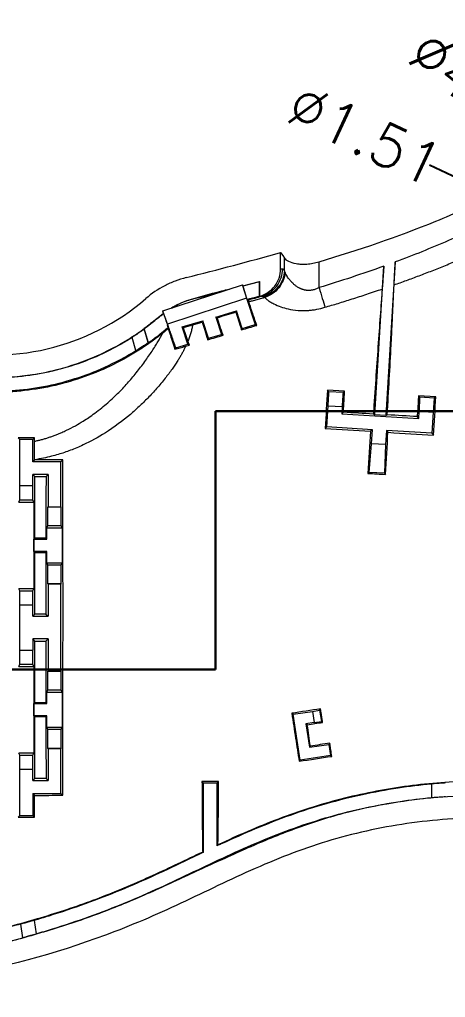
# Model space of a CAD drawing. Header units: inches. Extents: x 1424 to 4050, y 1126 to 1517.
# Drawn here: x 2837.1 to 2867.6, y 1322 to 1391.9 of the extents above; entities that cross this region are included whole.
import ezdxf

# ---------------------------------------------------------------- set-up
doc = ezdxf.new("R2010")
doc.units = ezdxf.units.IN
doc.header["$LTSCALE"] = 15
doc.linetypes.add('PHANTOM', pattern=[12.7, 6.35, -1.27, 1.27, -1.27, 1.27, -1.27])
doc.styles.get("Standard").update_dxf_attribs({"font": 'txt', "bigfont": 'gbcbig.shx'})
doc.dimstyles.new('3', dxfattribs={"dimtxt": 3, "dimasz": 1, "dimexe": 0.18, "dimexo": 0.0625, "dimgap": 0.09, "dimtad": 0, "dimdsep": 46, "dimtxsty": 'Standard', "dimcen": 1, "dimclrd": 3, "dimclre": 3, "dimadec": 0, "dimazin": 2, "dimtfac": 1, "dimtofl": 0, "dimtmove": 0, "dimatfit": 3, "dimfxl": 1, "dimtolj": 1, "dimtzin": 0, "dimarcsym": 0})

# ---------------------------------------------------------------- blocks, each defined once
blk = doc.blocks.new('*D198')
at = {"color": 3, "lineweight": -2}
for p, q in [((2866.42, 1381.507), (2890.843, 1370.117)), ((2892.432, 1368.375), (2892.432, 1370.375)), ((2891.432, 1369.375), (2893.432, 1369.375))]:
    blk.add_line(p, q, dxfattribs=at)
at = {"color": 3}
blk.add_solid([(2890.913, 1370.268), (2890.773, 1369.965), (2891.749, 1369.694)], dxfattribs=at)
at = {"layer": 'Defpoints', "color": 0}
for p in [(2891.749, 1369.694), (2893.115, 1369.057)]:
    blk.add_point(p, dxfattribs=at)
at = {"color": 0, "insert": (2861.807, 1383.658), "char_height": 3, "attachment_point": 5, "rotation": 334.99665}
blk.add_mtext('\\A1;∅1.51', dxfattribs=at)
blk = doc.blocks.new('*D199')
at = {"color": 3, "lineweight": -2}
for p, q in [((2874.741, 1383.086), (2890.053, 1371.219)), ((2892.432, 1368.375), (2892.432, 1370.375)), ((2891.432, 1369.375), (2893.432, 1369.375))]:
    blk.add_line(p, q, dxfattribs=at)
at = {"color": 3}
blk.add_solid([(2890.155, 1371.351), (2889.951, 1371.087), (2890.844, 1370.607)], dxfattribs=at)
at = {"layer": 'Defpoints', "color": 0}
for p in [(2890.844, 1370.607), (2894.021, 1368.144)]:
    blk.add_point(p, dxfattribs=at)
at = {"color": 0, "insert": (2870.125, 1386.663), "char_height": 3, "attachment_point": 5, "rotation": 322.22489}
blk.add_mtext('\\A1;∅4.02', dxfattribs=at)

msp = doc.modelspace()

# ---------------------------------------------------------------- linework, layer by layer
at = {"color": 7, "linetype": 'Continuous', "lineweight": 15}
for p, q in [((2855.751, 1374.068), (2855.751, 1375.25)), ((2856.028, 1373.945), (2856.028, 1374.843)), ((2858.506, 1372.733), (2858.506, 1374.583)), ((2863.962, 1374.568), (2863.291, 1363.591)), ((2862.488, 1363.64), (2863.138, 1374.266)), ((2853.045, 1372.868), (2854.243, 1373.163)), ((2854.236, 1373.154), (2853.054, 1372.842)), ((2854.243, 1373.163), (2854.236, 1373.154)), ((2854.236, 1372.127), (2854.236, 1373.154)), ((2854.243, 1373.163), (2854.243, 1372.121)), ((2847.316, 1371.067), (2853.018, 1372.937)), ((2853.018, 1372.937), (2853.022, 1372.939)), ((2853.018, 1372.937), (2853.323, 1371.98)), ((2853.369, 1371.882), (2853.022, 1372.939)), ((2853.323, 1371.98), (2847.664, 1370.123)), ((2853.323, 1371.98), (2853.941, 1370.094)), ((2853.381, 1371.903), (2853.369, 1371.882)), ((2854.236, 1372.127), (2854.243, 1372.121)), ((2847.311, 1371.065), (2847.316, 1371.067)), ((2847.311, 1371.065), (2847.687, 1370.019)), ((2851.121, 1370.63), (2852.606, 1371.064)), ((2852.606, 1371.064), (2852.56, 1370.977)), ((2853.013, 1369.822), (2852.606, 1371.064)), ((2848.708, 1369.924), (2850.193, 1370.358)), ((2849.467, 1370.069), (2850.146, 1370.269)), ((2850.193, 1370.358), (2850.146, 1370.269)), ((2850.601, 1369.116), (2850.193, 1370.358)), ((2851.121, 1370.63), (2851.529, 1369.388)), ((2851.213, 1370.582), (2851.121, 1370.63)), ((2846.288, 1368.799), (2845.997, 1369.791)), ((2846.296, 1368.796), (2846.001, 1369.803)), ((2847.713, 1369.892), (2847.663, 1370.03)), ((2847.687, 1370.019), (2847.663, 1370.03)), ((2849.116, 1368.682), (2848.708, 1369.924)), ((2848.708, 1369.924), (2848.801, 1369.875)), ((2852.958, 1369.716), (2853.013, 1369.822)), ((2853.013, 1369.822), (2853.941, 1370.094)), ((2853.941, 1370.094), (2854.05, 1370.036)), ((2845.405, 1368.236), (2845.13, 1369.176)), ((2850.544, 1369.009), (2850.601, 1369.116)), ((2850.601, 1369.116), (2851.529, 1369.388)), ((2851.529, 1369.388), (2851.639, 1369.33)), ((2848.197, 1368.321), (2848.254, 1368.43)), ((2848.254, 1368.43), (2849.116, 1368.682)), ((2848.958, 1368.543), (2849.228, 1368.623)), ((2849.228, 1368.623), (2849.116, 1368.682)), ((2859.208, 1365.29), (2859.114, 1365.396)), ((2860.335, 1365.323), (2859.114, 1365.396)), ((2860.335, 1365.323), (2860.228, 1365.228)), ((2860.228, 1365.228), (2859.208, 1365.29)), ((2865.728, 1364.891), (2865.626, 1365.006)), ((2866.865, 1364.932), (2865.626, 1365.006)), ((2866.748, 1364.829), (2865.728, 1364.891)), ((2866.865, 1364.932), (2866.748, 1364.829)), ((2859.062, 1362.773), (2859.155, 1364.287)), ((2859.155, 1364.287), (2860.158, 1364.225)), ((2860.158, 1364.225), (2860.127, 1363.715)), ((2860.248, 1363.822), (2860.127, 1363.715)), ((2860.127, 1363.715), (2865.644, 1363.378)), ((2862.396, 1363.693), (2862.488, 1363.64)), ((2863.291, 1363.591), (2862.488, 1363.64)), ((2863.291, 1363.591), (2863.391, 1363.633)), ((2865.644, 1363.378), (2865.531, 1363.505)), ((2865.644, 1363.378), (2865.675, 1363.888)), ((2865.675, 1363.888), (2866.678, 1363.826)), ((2866.678, 1363.826), (2866.586, 1362.313)), ((2859.062, 1362.773), (2858.939, 1362.664)), ((2862.322, 1362.574), (2859.062, 1362.773)), ((2862.322, 1362.574), (2862.196, 1362.462)), ((2862.261, 1361.571), (2862.322, 1362.574)), ((2837.101, 1361.863), (2836.976, 1361.989)), ((2838.018, 1361.862), (2837.101, 1361.863)), ((2837.101, 1358.554), (2837.101, 1361.863)), ((2838.144, 1361.989), (2838.018, 1361.862)), ((2838.018, 1360.286), (2838.018, 1361.862)), ((2863.326, 1362.512), (2863.264, 1361.509)), ((2866.586, 1362.313), (2863.326, 1362.512)), ((2863.326, 1362.512), (2863.438, 1362.385)), ((2866.586, 1362.313), (2866.701, 1362.183)), ((2862.092, 1359.523), (2862.261, 1361.571)), ((2863.264, 1361.509), (2862.261, 1361.571)), ((2863.264, 1361.509), (2863.183, 1359.457)), ((2838.149, 1360.423), (2838.018, 1360.286)), ((2840.028, 1360.286), (2840.165, 1360.423)), ((2840.028, 1360.286), (2838.018, 1360.286)), ((2840.028, 1357.064), (2840.028, 1360.286)), ((2839.111, 1359.369), (2838.018, 1359.369)), ((2838.018, 1358.554), (2838.018, 1359.369)), ((2838.159, 1359.228), (2838.018, 1359.369)), ((2838.159, 1359.228), (2838.97, 1359.228)), ((2839.111, 1359.369), (2838.97, 1359.228)), ((2839.111, 1359.369), (2839.111, 1357.064)), ((2862.007, 1359.449), (2862.092, 1359.523)), ((2863.183, 1359.457), (2862.092, 1359.523)), ((2863.183, 1359.457), (2863.258, 1359.372)), ((2838.018, 1358.554), (2837.101, 1358.554)), ((2837.017, 1357.4), (2837.092, 1357.549)), ((2837.017, 1357.4), (2838.101, 1357.4)), ((2837.092, 1357.549), (2838.027, 1357.549)), ((2838.101, 1357.4), (2838.027, 1357.549)), ((2838.101, 1357.4), (2838.101, 1351.201)), ((2839.1, 1357.064), (2839.111, 1357.064)), ((2839.1, 1355.716), (2839.1, 1357.064)), ((2839.111, 1357.064), (2840.028, 1357.064)), ((2840.028, 1357.064), (2840.039, 1357.064)), ((2840.039, 1357.064), (2840.039, 1355.716)), ((2839.02, 1355.557), (2839.1, 1355.716)), ((2839.02, 1354.74), (2839.02, 1355.557)), ((2839.02, 1355.557), (2840.118, 1355.557)), ((2839.1, 1355.716), (2840.039, 1355.716)), ((2840.039, 1355.716), (2840.118, 1355.557)), ((2840.118, 1355.557), (2840.118, 1353.044)), ((2838.108, 1354.74), (2838.171, 1354.803)), ((2838.108, 1353.862), (2838.108, 1354.74)), ((2838.108, 1354.74), (2839.02, 1354.74)), ((2838.958, 1354.803), (2838.171, 1354.803)), ((2838.958, 1354.803), (2839.02, 1354.74)), ((2838.172, 1353.798), (2838.108, 1353.862)), ((2839.02, 1353.862), (2838.108, 1353.862)), ((2839.02, 1353.862), (2838.957, 1353.798)), ((2839.02, 1353.044), (2839.02, 1353.862)), ((2839.1, 1352.884), (2839.02, 1353.044)), ((2839.02, 1353.044), (2840.118, 1353.044)), ((2839.1, 1351.537), (2839.1, 1352.884)), ((2840.039, 1352.884), (2839.1, 1352.884)), ((2840.118, 1353.044), (2840.039, 1352.884)), ((2840.039, 1352.884), (2840.039, 1351.537)), ((2839.111, 1351.515), (2839.1, 1351.537)), ((2840.039, 1351.537), (2839.1, 1351.537)), ((2839.111, 1351.515), (2839.111, 1349.231)), ((2840.028, 1351.515), (2839.111, 1351.515)), ((2840.039, 1351.537), (2840.028, 1351.515)), ((2840.028, 1345.306), (2840.028, 1351.515)), ((2837.092, 1351.051), (2837.017, 1351.201)), ((2838.101, 1351.201), (2837.017, 1351.201)), ((2837.092, 1351.051), (2838.027, 1351.051)), ((2838.027, 1351.051), (2838.101, 1351.201)), ((2837.101, 1346.796), (2837.101, 1350.046)), ((2837.101, 1350.046), (2838.018, 1350.046)), ((2838.018, 1349.231), (2838.018, 1350.046)), ((2838.018, 1349.231), (2838.175, 1349.389)), ((2838.018, 1349.231), (2839.111, 1349.231)), ((2838.954, 1349.388), (2838.175, 1349.389)), ((2838.954, 1349.388), (2839.111, 1349.231)), ((2839.111, 1347.611), (2838.018, 1347.611)), ((2838.018, 1347.611), (2838.018, 1346.796)), ((2838.175, 1347.454), (2838.018, 1347.611)), ((2838.175, 1347.454), (2838.954, 1347.454)), ((2839.111, 1347.611), (2838.954, 1347.454)), ((2839.111, 1347.611), (2839.111, 1345.306)), ((2837.101, 1346.796), (2838.018, 1346.796)), ((2837.017, 1345.641), (2837.092, 1345.791)), ((2837.092, 1345.791), (2838.027, 1345.791)), ((2838.101, 1345.641), (2838.027, 1345.791)), ((2837.017, 1345.641), (2838.101, 1345.641)), ((2838.101, 1345.641), (2838.101, 1339.442)), ((2839.1, 1345.306), (2839.111, 1345.306)), ((2839.1, 1343.958), (2839.1, 1345.306)), ((2839.111, 1345.306), (2840.028, 1345.306)), ((2840.028, 1345.306), (2840.039, 1345.306)), ((2840.039, 1345.306), (2840.039, 1343.958)), ((2839.02, 1343.798), (2839.1, 1343.958)), ((2839.02, 1342.983), (2839.02, 1343.798)), ((2839.02, 1343.798), (2840.118, 1343.798)), ((2839.1, 1343.958), (2840.039, 1343.958)), ((2840.039, 1343.958), (2840.118, 1343.798)), ((2840.118, 1343.798), (2840.118, 1341.286)), ((2838.108, 1342.982), (2838.17, 1343.044)), ((2838.108, 1342.982), (2839.02, 1342.983)), ((2838.108, 1342.1), (2838.108, 1342.982)), ((2838.959, 1343.044), (2839.02, 1342.983)), ((2856.654, 1342.22), (2856.554, 1342.294)), ((2856.654, 1342.22), (2858.046, 1342.428)), ((2858.046, 1342.428), (2858.55, 1342.512)), ((2858.046, 1342.428), (2858.165, 1341.633)), ((2858.55, 1342.512), (2858.616, 1342.601)), ((2858.55, 1342.512), (2858.672, 1341.7)), ((2838.169, 1342.039), (2838.108, 1342.1)), ((2839.02, 1342.099), (2838.108, 1342.1)), ((2838.961, 1342.039), (2838.169, 1342.039)), ((2839.02, 1342.099), (2838.961, 1342.039)), ((2839.02, 1341.286), (2839.02, 1342.099)), ((2857.144, 1338.94), (2856.654, 1342.22)), ((2858.165, 1341.633), (2857.568, 1341.544)), ((2857.568, 1341.544), (2857.821, 1339.854)), ((2857.663, 1341.473), (2857.568, 1341.544)), ((2858.165, 1341.633), (2858.672, 1341.7)), ((2858.672, 1341.7), (2858.756, 1341.637)), ((2839.1, 1341.126), (2839.02, 1341.286)), ((2839.02, 1341.286), (2840.118, 1341.286)), ((2839.1, 1339.778), (2839.1, 1341.126)), ((2840.039, 1341.126), (2839.1, 1341.126)), ((2840.118, 1341.286), (2840.039, 1341.126)), ((2840.039, 1341.126), (2840.039, 1339.778)), ((2859.276, 1340.148), (2859.212, 1340.062)), ((2837.092, 1339.293), (2837.017, 1339.442)), ((2838.101, 1339.442), (2837.017, 1339.442)), ((2838.027, 1339.293), (2838.101, 1339.442)), ((2839.111, 1339.757), (2839.1, 1339.778)), ((2840.039, 1339.778), (2839.1, 1339.778)), ((2839.111, 1339.757), (2839.111, 1337.473)), ((2840.028, 1339.757), (2839.111, 1339.757)), ((2840.039, 1339.778), (2840.028, 1339.757)), ((2840.028, 1336.556), (2840.028, 1339.757)), ((2857.821, 1339.854), (2859.212, 1340.062)), ((2857.821, 1339.854), (2857.885, 1339.941)), ((2859.212, 1340.062), (2859.331, 1339.267)), ((2837.092, 1339.293), (2838.027, 1339.293)), ((2857.144, 1338.94), (2857.084, 1338.859)), ((2859.331, 1339.267), (2857.144, 1338.94)), ((2859.41, 1339.208), (2859.331, 1339.267)), ((2837.101, 1334.986), (2837.101, 1338.288)), ((2837.101, 1338.288), (2838.018, 1338.288)), ((2838.018, 1337.473), (2838.018, 1338.288)), ((2838.018, 1337.473), (2838.159, 1337.614)), ((2838.018, 1337.473), (2839.111, 1337.473)), ((2838.971, 1337.613), (2838.159, 1337.614)), ((2838.971, 1337.613), (2839.111, 1337.473)), ((2850.222, 1337.309), (2850.13, 1337.402)), ((2851.317, 1337.399), (2851.227, 1337.309)), ((2850.222, 1337.309), (2851.227, 1337.309)), ((2850.222, 1337.309), (2850.222, 1332.339)), ((2851.227, 1332.811), (2851.227, 1337.309)), ((2866.546, 1337.223), (2866.546, 1336.261)), ((2838.018, 1336.556), (2840.028, 1336.556)), ((2838.018, 1336.556), (2838.018, 1334.985)), ((2838.018, 1336.556), (2838.155, 1336.419)), ((2840.028, 1336.556), (2840.162, 1336.421)), ((2836.968, 1334.854), (2837.101, 1334.986)), ((2837.101, 1334.986), (2838.018, 1334.985)), ((2838.018, 1334.985), (2838.149, 1334.854)), ((2851.227, 1332.811), (2851.271, 1332.879)), ((2837.147, 1327.207), (2837.14, 1327.209)), ((2837.14, 1327.209), (2837.279, 1326.216)), ((2837.147, 1327.207), (2837.285, 1326.225)), ((2838.125, 1327.474), (2838.259, 1326.516))]:
    msp.add_line(p, q, dxfattribs=at)
at = {"color": 1, "linetype": 'PHANTOM', "lineweight": 30}
for p, q in [((2883.706, 1363.908), (2851.106, 1363.908)), ((2851.106, 1363.908), (2851.106, 1345.413)), ((2851.106, 1345.413), (2778.139, 1345.413))]:
    msp.add_line(p, q, dxfattribs=at)
at = {"color": 7, "linetype": 'Continuous', "lineweight": 15, "flags": 128}
for points in [[(2854.243, 1372.121), (2854.258, 1372.125), (2854.269, 1372.128)], [(2846.001, 1369.803), (2845.999, 1369.797), (2845.997, 1369.791)], [(2847.713, 1369.892), (2847.712, 1369.849), (2847.71, 1369.806)], [(2846.288, 1368.799), (2846.292, 1368.797), (2846.296, 1368.796)], [(2850.179, 1332.367), (2850.201, 1332.353), (2850.222, 1332.339)], [(2837.279, 1326.216), (2837.282, 1326.221), (2837.285, 1326.225)]]:
    msp.add_lwpolyline(points, dxfattribs=at)
at = {"color": 7, "linetype": 'Continuous', "lineweight": 15}
msp.add_arc((2835.253, 1384.541), 16.626, 255.60294, 310.78465, dxfattribs=at)
for centre, start_param, end_param in [((2837.092, 1358.554), 3.159046, 4.712389), ((2837.092, 1350.046), 4.712389, 6.265732), ((2837.092, 1346.796), 3.159046, 4.712389), ((2837.092, 1338.288), 4.712389, 6.265732)]:
    msp.add_ellipse(centre, major_axis=(0, 1.005), ratio=0.008727, start_param=start_param, end_param=end_param, dxfattribs=at)
for points, knots in [([(2878.245, 1382.283), (2877.208, 1381.421), (2876.11, 1380.627), (2873.833, 1379.156), (2872.655, 1378.478), (2870.244, 1377.219), (2869.012, 1376.638), (2866.511, 1375.55), (2865.243, 1375.044), (2863.962, 1374.568)], [0, 0, 0, 0, 0.25, 0.25, 0.5, 0.5, 0.75, 0.75, 1, 1, 1, 1]), ([(2858.506, 1374.583), (2861.344, 1375.433), (2864.142, 1376.377), (2868.231, 1378.047), (2869.576, 1378.647), (2872.216, 1379.965), (2873.511, 1380.683), (2874.771, 1381.481)], [0, 0, 0, 0, 0.5, 0.5, 0.75, 0.75, 1, 1, 1, 1]), ([(2863.874, 1372.931), (2864.169, 1373.036), (2864.768, 1373.25), (2865.676, 1373.588), (2866.604, 1373.946), (2867.554, 1374.326), (2868.524, 1374.731), (2869.513, 1375.162), (2870.974, 1375.829), (2872.731, 1376.7), (2874.466, 1377.667), (2875.739, 1378.44), (2876.702, 1379.06), (2877.62, 1379.691), (2878.493, 1380.328), (2879.049, 1380.768), (2879.323, 1380.985)], [0, 0, 0, 0, 0.053736, 0.109025, 0.165881, 0.224323, 0.284354, 0.34598, 0.409215, 0.559507, 0.682037, 0.749351, 0.814796, 0.878379, 0.940114, 1, 1, 1, 1]), ([(2856.028, 1374.843), (2856.076, 1374.764), (2856.172, 1374.688), (2856.46, 1374.549), (2856.644, 1374.49), (2856.986, 1374.434), (2857.107, 1374.421), (2857.363, 1374.409), (2857.499, 1374.411), (2857.781, 1374.431), (2857.924, 1374.45), (2858.213, 1374.504), (2858.361, 1374.54), (2858.506, 1374.583)], [0, 0, 0, 0, 0.25, 0.25, 0.5, 0.5, 0.625, 0.625, 0.75, 0.75, 0.875, 0.875, 1, 1, 1, 1]), ([(2863.874, 1372.931), (2863.879, 1373.036), (2863.884, 1373.152), (2863.896, 1373.403), (2863.903, 1373.539), (2863.926, 1373.959), (2863.944, 1374.262), (2863.962, 1374.568)], [0, 0, 0, 0, 0.25, 0.25, 0.5, 0.5, 1, 1, 1, 1]), ([(2854.269, 1372.128), (2854.482, 1372.186), (2854.679, 1372.277), (2855.045, 1372.522), (2855.204, 1372.672), (2855.471, 1373.021), (2855.574, 1373.214), (2855.715, 1373.63), (2855.751, 1373.847), (2855.751, 1374.068)], [0, 0, 0, 0, 0.25, 0.25, 0.5, 0.5, 0.75, 0.75, 1, 1, 1, 1]), ([(2854.425, 1372.127), (2854.619, 1372.181), (2854.816, 1372.268), (2855.181, 1372.511), (2855.348, 1372.667), (2855.62, 1373.027), (2855.725, 1373.23), (2855.861, 1373.649), (2855.892, 1373.863), (2855.892, 1374.066)], [0, 0, 0, 0, 0.25, 0.25, 0.5, 0.5, 0.75, 0.75, 1, 1, 1, 1]), ([(2856.028, 1373.945), (2856.02, 1373.751), (2855.982, 1373.548), (2855.836, 1373.151), (2855.728, 1372.958), (2855.455, 1372.614), (2855.29, 1372.463), (2854.933, 1372.225), (2854.741, 1372.137), (2854.551, 1372.081)], [0, 0, 0, 0, 0.25, 0.25, 0.5, 0.5, 0.75, 0.75, 1, 1, 1, 1]), ([(2856.079, 1373.817), (2856.062, 1373.634), (2856.018, 1373.442), (2855.865, 1373.066), (2855.757, 1372.883), (2855.49, 1372.553), (2855.331, 1372.408), (2854.987, 1372.174), (2854.803, 1372.084), (2854.621, 1372.024)], [0, 0, 0, 0, 0.25, 0.25, 0.5, 0.5, 0.75, 0.75, 1, 1, 1, 1]), ([(2856.028, 1373.945), (2856.018, 1373.96), (2855.999, 1373.99), (2855.973, 1374.022), (2855.949, 1374.045), (2855.928, 1374.06), (2855.909, 1374.067), (2855.897, 1374.066), (2855.892, 1374.066)], [0, 0, 0, 0, 0.189539, 0.369862, 0.540982, 0.702994, 0.855981, 1, 1, 1, 1]), ([(2856.079, 1373.817), (2856.069, 1373.841), (2856.049, 1373.887), (2856.035, 1373.926), (2856.028, 1373.945)], [0, 0, 0, 0, 0.513268, 1, 1, 1, 1]), ([(2858.506, 1372.733), (2858.465, 1372.711), (2858.385, 1372.67), (2858.265, 1372.621), (2858.15, 1372.583), (2858.04, 1372.557), (2857.935, 1372.54), (2857.836, 1372.531), (2857.744, 1372.53), (2857.658, 1372.535), (2857.579, 1372.544), (2857.506, 1372.556), (2857.439, 1372.572), (2857.379, 1372.588), (2857.325, 1372.606), (2857.276, 1372.623), (2857.233, 1372.64), (2857.195, 1372.656), (2857.163, 1372.671), (2857.136, 1372.684), (2857.052, 1372.726), (2856.916, 1372.806), (2856.776, 1372.911), (2856.661, 1373.01), (2856.542, 1373.125), (2856.417, 1373.269), (2856.3, 1373.421), (2856.211, 1373.557), (2856.136, 1373.689), (2856.098, 1373.775), (2856.079, 1373.817)], [0, 0, 0, 0, 0.0376815, 0.0730285, 0.1062278, 0.1374547, 0.1668702, 0.1946159, 0.2208034, 0.2455014, 0.2687434, 0.2905384, 0.3108783, 0.3297469, 0.3471217, 0.3629741, 0.3772731, 0.3899883, 0.4010915, 0.4105577, 0.4183658, 0.4898669, 0.5632808, 0.5946039, 0.6463599, 0.7376435, 0.8032589, 0.8695045, 0.9348052, 1, 1, 1, 1]), ([(2863.138, 1374.266), (2863.129, 1374.114), (2863.12, 1373.964), (2863.101, 1373.67), (2863.091, 1373.523), (2863.072, 1373.243), (2863.062, 1373.111), (2863.044, 1372.86), (2863.035, 1372.742), (2863.027, 1372.635)], [0, 0, 0, 0, 0.25, 0.25, 0.5, 0.5, 0.75, 0.75, 1, 1, 1, 1]), ([(2848.996, 1373.449), (2848.73, 1373.382), (2848.468, 1373.3), (2847.956, 1373.106), (2847.705, 1372.993), (2846.98, 1372.616), (2846.529, 1372.311), (2846.114, 1371.952)], [0, 0, 0, 0, 0.25, 0.25, 0.5, 0.5, 1, 1, 1, 1]), ([(2851.411, 1372.41), (2850.874, 1372.264), (2849.999, 1372.027), (2848.801, 1371.749), (2848.217, 1371.425), (2847.942, 1371.272)], [0, 0, 0, 0, 0.455938, 0.743317, 1, 1, 1, 1]), ([(2847.967, 1371.28), (2847.973, 1371.285), (2848.252, 1371.483), (2849.43, 1371.986), (2850.832, 1372.322), (2851.908, 1372.588), (2852.087, 1372.632)], [0, 0, 0, 0, 0.00511, 0.235788, 0.872581, 1, 1, 1, 1]), ([(2858.506, 1372.733), (2858.583, 1372.478), (2858.664, 1372.212), (2858.812, 1371.723), (2858.879, 1371.502), (2858.932, 1371.327)], [0, 0, 0, 0, 0.5, 0.5, 1, 1, 1, 1]), ([(2858.932, 1371.327), (2859.245, 1371.421), (2859.89, 1371.615), (2860.886, 1371.927), (2861.939, 1372.267), (2862.657, 1372.51), (2863.027, 1372.635)], [0, 0, 0, 0, 0.227791, 0.470377, 0.727774, 1, 1, 1, 1]), ([(2863.027, 1372.635), (2862.979, 1372.031), (2862.929, 1371.375), (2862.828, 1369.994), (2862.776, 1369.267), (2862.669, 1367.751), (2862.615, 1366.958), (2862.506, 1365.347), (2862.451, 1364.527), (2862.396, 1363.693)], [0, 0, 0, 0, 0.25, 0.25, 0.5, 0.5, 0.75, 0.75, 1, 1, 1, 1]), ([(2863.391, 1363.633), (2863.49, 1365.366), (2863.582, 1367.041), (2863.686, 1369.023), (2863.706, 1369.415), (2863.745, 1370.179), (2863.763, 1370.551), (2863.816, 1371.633), (2863.847, 1372.311), (2863.874, 1372.931)], [0, 0, 0, 0, 0.5, 0.5, 0.625, 0.625, 0.75, 0.75, 1, 1, 1, 1]), ([(2853.381, 1371.903), (2853.503, 1371.934), (2853.789, 1372.005), (2854.074, 1372.082), (2854.236, 1372.127)], [0, 0, 0, 0, 0.4273057, 1, 1, 1, 1]), ([(2853.422, 1371.856), (2853.415, 1371.864), (2853.402, 1371.877), (2853.387, 1371.896), (2853.381, 1371.903)], [0, 0, 0, 0, 0.58332, 1, 1, 1, 1]), ([(2853.475, 1371.715), (2853.47, 1371.729), (2853.46, 1371.758), (2853.448, 1371.792), (2853.438, 1371.819), (2853.43, 1371.839), (2853.425, 1371.852), (2853.423, 1371.855), (2853.422, 1371.856)], [0, 0, 0, 0, 0.167761, 0.334219, 0.50002, 0.665816, 0.832261, 1, 1, 1, 1]), ([(2854.621, 1372.024), (2854.542, 1372.002), (2854.351, 1371.951), (2854.048, 1371.868), (2853.746, 1371.786), (2853.555, 1371.736), (2853.475, 1371.715)], [0, 0, 0, 0, 0.209018, 0.499403, 0.792364, 1, 1, 1, 1]), ([(2854.05, 1370.036), (2853.932, 1370.388), (2853.823, 1370.707), (2853.629, 1371.273), (2853.544, 1371.519), (2853.475, 1371.715)], [0, 0, 0, 0, 0.5, 0.5, 1, 1, 1, 1]), ([(2854.621, 1372.024), (2854.639, 1372.008), (2854.678, 1371.973), (2854.74, 1371.917), (2854.81, 1371.858), (2854.893, 1371.792), (2855.037, 1371.697), (2855.315, 1371.545), (2855.739, 1371.364), (2856.323, 1371.195), (2856.991, 1371.091), (2857.594, 1371.09), (2858.049, 1371.134), (2858.441, 1371.197), (2858.739, 1371.276), (2858.932, 1371.327)], [0, 0, 0, 0, 0.028171, 0.062657, 0.093768, 0.125079, 0.168914, 0.250167, 0.384976, 0.50014, 0.642907, 0.785668, 0.835154, 0.892844, 1, 1, 1, 1]), ([(2851.213, 1370.582), (2851.439, 1370.648), (2851.888, 1370.78), (2852.337, 1370.912), (2852.56, 1370.977)], [0, 0, 0, 0, 0.50336, 1, 1, 1, 1]), ([(2809.62, 1365.241), (2809.921, 1365.291), (2810.522, 1365.39), (2811.733, 1365.326), (2813.182, 1364.935), (2814.91, 1364.474), (2816.693, 1364.292), (2818.691, 1364.239), (2820.904, 1364.439), (2823.282, 1364.959), (2825.229, 1365.642), (2826.747, 1366.363), (2827.947, 1366.865), (2829.13, 1367.1), (2830.215, 1366.994), (2831.174, 1366.777), (2832.773, 1366.423), (2835.068, 1366.237), (2837.714, 1366.414), (2840.015, 1366.902), (2841.964, 1367.547), (2843.669, 1368.331), (2845.127, 1369.191), (2846.238, 1369.96), (2846.954, 1370.565), (2847.307, 1370.813), (2847.383, 1370.866)], [0, 0, 0, 0, 0.023112, 0.046222, 0.091514, 0.136872, 0.182093, 0.227314, 0.288788, 0.350514, 0.411993, 0.445174, 0.478296, 0.510788, 0.535561, 0.560553, 0.58555, 0.660077, 0.734604, 0.786482, 0.838525, 0.890402, 0.928797, 0.967194, 0.992974, 1, 1, 1, 1]), ([(2847.38, 1370.873), (2847.223, 1370.752), (2846.761, 1370.398), (2846.303, 1370.039), (2846.001, 1369.803)], [0, 0, 0, 0, 0.341229, 1, 1, 1, 1]), ([(2845.997, 1369.791), (2845.996, 1369.787), (2845.971, 1369.766), (2845.881, 1369.696), (2845.816, 1369.647), (2845.656, 1369.531), (2845.56, 1369.464), (2845.355, 1369.323), (2845.244, 1369.249), (2845.13, 1369.176)], [0, 0, 0, 0, 0.25, 0.25, 0.5, 0.5, 0.75, 0.75, 1, 1, 1, 1]), ([(2846.296, 1368.796), (2846.504, 1368.941), (2846.865, 1369.205), (2847.345, 1369.582), (2847.613, 1369.808), (2847.713, 1369.892)], [0.84125873, 0.84125873, 0.84125873, 0.84125873, 0.85130921, 0.85889045, 0.86476542, 0.86476542, 0.86476542, 0.86476542]), ([(2847.71, 1369.806), (2847.676, 1369.777), (2847.613, 1369.723), (2847.514, 1369.64), (2847.416, 1369.559), (2847.349, 1369.505), (2847.316, 1369.478)], [0, 0, 0, 0, 0.264845, 0.500396, 0.757035, 1, 1, 1, 1]), ([(2848.254, 1368.43), (2848.203, 1368.58), (2848.106, 1368.863), (2847.983, 1369.221), (2847.888, 1369.494), (2847.827, 1369.667), (2847.775, 1369.813), (2847.724, 1369.954), (2847.685, 1370.063), (2847.664, 1370.123)], [0, 0, 0, 0, 0.266173, 0.499998, 0.632373, 0.749997, 0.806297, 0.892857, 1, 1, 1, 1]), ([(2848.801, 1369.875), (2848.855, 1369.891), (2848.965, 1369.923), (2849.13, 1369.971), (2849.298, 1370.02), (2849.41, 1370.053), (2849.467, 1370.069)], [0, 0, 0, 0, 0.246284, 0.49444, 0.745383, 1, 1, 1, 1]), ([(2849.126, 1368.924), (2849.109, 1368.975), (2849.074, 1369.078), (2849.024, 1369.225), (2848.975, 1369.367), (2848.929, 1369.503), (2848.884, 1369.633), (2848.841, 1369.758), (2848.815, 1369.836), (2848.801, 1369.875)], [0, 0, 0, 0, 0.141816, 0.283729, 0.42589, 0.56845, 0.711557, 0.855358, 1, 1, 1, 1]), ([(2849.467, 1370.069), (2849.457, 1370.023), (2849.439, 1369.932), (2849.406, 1369.789), (2849.369, 1369.645), (2849.328, 1369.5), (2849.283, 1369.356), (2849.235, 1369.211), (2849.183, 1369.068), (2849.145, 1368.971), (2849.126, 1368.924)], [0, 0, 0, 0, 0.1364, 0.269419, 0.399081, 0.52546, 0.648644, 0.76873, 0.885816, 1, 1, 1, 1]), ([(2852.958, 1369.716), (2853.14, 1369.77), (2853.505, 1369.877), (2853.869, 1369.983), (2854.05, 1370.036)], [0, 0, 0, 0, 0.502048, 1, 1, 1, 1]), ([(2845.13, 1369.176), (2844.618, 1368.847), (2843.448, 1368.175), (2841.543, 1367.346), (2839.432, 1366.714), (2837.261, 1366.342), (2835.063, 1366.232), (2833.224, 1366.363), (2831.97, 1366.567), (2831.24, 1366.718), (2830.766, 1366.836), (2830.462, 1366.909), (2830.158, 1366.964), (2829.736, 1367.014), (2829.247, 1367.024), (2828.753, 1366.991), (2828.264, 1366.911), (2827.791, 1366.791), (2827.388, 1366.645), (2827.11, 1366.525), (2826.729, 1366.333), (2826.043, 1365.987), (2824.892, 1365.495), (2823.425, 1364.984), (2821.601, 1364.544), (2819.749, 1364.285), (2817.877, 1364.207), (2816.011, 1364.311), (2814.461, 1364.551), (2813.411, 1364.793), (2812.795, 1364.958), (2812.382, 1365.083), (2812.098, 1365.166), (2811.78, 1365.238), (2811.344, 1365.308), (2810.94, 1365.332), (2810.704, 1365.331), (2810.64, 1365.329)], [0.1949706, 0.1949706, 0.1949706, 0.1949706, 0.2240653, 0.2590262, 0.293987, 0.3289479, 0.3639088, 0.3988696, 0.41635, 0.4250903, 0.4338305, 0.4394458, 0.4450612, 0.4563008, 0.4675414, 0.4787834, 0.4900259, 0.5012669, 0.5125067, 0.5181217, 0.5237366, 0.5386711, 0.5536056, 0.5834746, 0.6133436, 0.6432126, 0.6730817, 0.7029507, 0.7328197, 0.7477542, 0.7552214, 0.7626887, 0.7685555, 0.7744223, 0.786162, 0.7979018, 0.8022878, 0.8022878, 0.8022878, 0.8022878]), ([(2847.316, 1369.478), (2847.17, 1369.361), (2847.022, 1369.247), (2846.724, 1369.022), (2846.574, 1368.912), (2846.12, 1368.59), (2845.812, 1368.384), (2844.872, 1367.796), (2844.225, 1367.44), (2842.89, 1366.803), (2842.199, 1366.521), (2840.784, 1366.038), (2840.069, 1365.84), (2838.625, 1365.526), (2837.895, 1365.411), (2836.79, 1365.301), (2836.42, 1365.275), (2835.676, 1365.244), (2835.301, 1365.24), (2834.181, 1365.259), (2833.439, 1365.315), (2832.334, 1365.462), (2831.967, 1365.522), (2831.419, 1365.627), (2831.236, 1365.665), (2830.872, 1365.747), (2830.69, 1365.792), (2830.509, 1365.836)], [0, 0, 0, 0, 0.03125, 0.03125, 0.0625, 0.0625, 0.125, 0.125, 0.25, 0.25, 0.375, 0.375, 0.5, 0.5, 0.625, 0.625, 0.6875, 0.6875, 0.75, 0.75, 0.875, 0.875, 0.9375, 0.9375, 0.96875, 0.96875, 1, 1, 1, 1]), ([(2838.146, 1361.747), (2838.23, 1361.765), (2838.398, 1361.801), (2838.648, 1361.865), (2838.895, 1361.935), (2839.141, 1362.011), (2839.383, 1362.094), (2839.624, 1362.182), (2839.862, 1362.277), (2840.133, 1362.392), (2840.541, 1362.579), (2841.057, 1362.845), (2841.585, 1363.157), (2842.045, 1363.458), (2842.49, 1363.773), (2843.092, 1364.238), (2843.664, 1364.741), (2844.18, 1365.244), (2844.541, 1365.617), (2844.875, 1365.986), (2845.311, 1366.494), (2845.825, 1367.145), (2846.289, 1367.791), (2846.615, 1368.279), (2846.831, 1368.62), (2847.021, 1368.936), (2847.185, 1369.225), (2847.273, 1369.395), (2847.316, 1369.478)], [0, 0, 0, 0, 0.018104, 0.036225, 0.05436, 0.072511, 0.09068, 0.108868, 0.127072, 0.145291, 0.171962, 0.223521, 0.270761, 0.305899, 0.344481, 0.391918, 0.476689, 0.518557, 0.560412, 0.599865, 0.638677, 0.724716, 0.809792, 0.850081, 0.889585, 0.92798, 0.964948, 1, 1, 1, 1]), ([(2849.228, 1368.623), (2849.211, 1368.674), (2849.176, 1368.776), (2849.143, 1368.875), (2849.126, 1368.924)], [0, 0, 0, 0, 0.504293, 1, 1, 1, 1]), ([(2850.544, 1369.009), (2850.728, 1369.063), (2851.093, 1369.17), (2851.458, 1369.277), (2851.639, 1369.33)], [0, 0, 0, 0, 0.503389, 1, 1, 1, 1]), ([(2810.64, 1364.387), (2810.7, 1364.389), (2810.902, 1364.391), (2811.24, 1364.371), (2811.608, 1364.311), (2811.858, 1364.254), (2812.103, 1364.184), (2812.535, 1364.052), (2813.188, 1363.878), (2814.283, 1363.625), (2815.914, 1363.372), (2817.87, 1363.264), (2819.834, 1363.345), (2821.777, 1363.617), (2823.692, 1364.079), (2825.227, 1364.614), (2826.438, 1365.131), (2827.171, 1365.501), (2827.514, 1365.673), (2827.727, 1365.765), (2828.07, 1365.89), (2828.456, 1365.988), (2828.861, 1366.054), (2829.269, 1366.081), (2829.669, 1366.073), (2830.027, 1366.031), (2830.264, 1365.988), (2830.53, 1365.924), (2831.03, 1365.8), (2831.804, 1365.639), (2833.116, 1365.426), (2835.055, 1365.288), (2837.364, 1365.403), (2839.648, 1365.795), (2841.868, 1366.459), (2843.785, 1367.294), (2844.94, 1367.946), (2845.405, 1368.236)], [0.3037626, 0.3037626, 0.3037626, 0.3037626, 0.3080773, 0.3182603, 0.3284434, 0.3335322, 0.3386211, 0.3450982, 0.3515752, 0.3645294, 0.3904377, 0.416346, 0.4422543, 0.4681626, 0.4940709, 0.5199792, 0.5329334, 0.5458875, 0.550758, 0.5556284, 0.5653778, 0.5751281, 0.5848799, 0.5946312, 0.6043812, 0.6141305, 0.6190012, 0.6238719, 0.6314532, 0.6390344, 0.6541969, 0.6845219, 0.7148469, 0.7451718, 0.7754968, 0.8058218, 0.8274082, 0.8274082, 0.8274082, 0.8274082]), ([(2848.958, 1368.543), (2848.925, 1368.473), (2848.858, 1368.332), (2848.748, 1368.118), (2848.629, 1367.9), (2848.502, 1367.68), (2848.299, 1367.349), (2847.975, 1366.87), (2847.48, 1366.218), (2846.898, 1365.525), (2846.272, 1364.846), (2845.644, 1364.23), (2844.673, 1363.364), (2843.366, 1362.394), (2841.887, 1361.58), (2840.741, 1361.094), (2839.982, 1360.836), (2839.337, 1360.658), (2838.773, 1360.525), (2838.366, 1360.459), (2838.149, 1360.425)], [0, 0, 0, 0, 0.020084, 0.040321, 0.060711, 0.08125, 0.101939, 0.153444, 0.215856, 0.287041, 0.354022, 0.416892, 0.475626, 0.630306, 0.754671, 0.820903, 0.88323, 0.916975, 0.955886, 1, 1, 1, 1]), ([(2845.405, 1368.236), (2845.519, 1368.307), (2845.63, 1368.377), (2845.84, 1368.511), (2845.935, 1368.574), (2846.181, 1368.734), (2846.282, 1368.8), (2846.288, 1368.799)], [0, 0, 0, 0, 0.25, 0.25, 0.5, 0.5, 1, 1, 1, 1]), ([(2848.197, 1368.321), (2848.26, 1368.339), (2848.386, 1368.376), (2848.576, 1368.431), (2848.766, 1368.487), (2848.894, 1368.525), (2848.958, 1368.543)], [0, 0, 0, 0, 0.247664, 0.496679, 0.747355, 1, 1, 1, 1]), ([(2860.248, 1363.822), (2860.256, 1363.95), (2860.27, 1364.205), (2860.292, 1364.583), (2860.314, 1364.955), (2860.328, 1365.201), (2860.335, 1365.323)], [0, 0, 0, 0, 0.253719, 0.504918, 0.753657, 1, 1, 1, 1]), ([(2859.155, 1364.287), (2859.157, 1364.318), (2859.161, 1364.381), (2859.166, 1364.474), (2859.172, 1364.565), (2859.179, 1364.689), (2859.187, 1364.839), (2859.196, 1364.998), (2859.202, 1365.128), (2859.207, 1365.22), (2859.208, 1365.279), (2859.208, 1365.286), (2859.208, 1365.29)], [0, 0, 0, 0, 0.060283, 0.120075, 0.179908, 0.240316, 0.370048, 0.500123, 0.629857, 0.759934, 0.879883, 1, 1, 1, 1]), ([(2860.228, 1365.228), (2860.228, 1365.227), (2860.227, 1365.225), (2860.225, 1365.21), (2860.223, 1365.188), (2860.219, 1365.144), (2860.213, 1365.067), (2860.204, 1364.936), (2860.193, 1364.777), (2860.181, 1364.6), (2860.17, 1364.413), (2860.162, 1364.288), (2860.158, 1364.225)], [0, 0, 0, 0, 0.060285, 0.120079, 0.179915, 0.240325, 0.370059, 0.500135, 0.629868, 0.759942, 0.879888, 1, 1, 1, 1]), ([(2865.626, 1365.006), (2865.616, 1364.844), (2865.595, 1364.515), (2865.563, 1364.015), (2865.542, 1363.676), (2865.531, 1363.505)], [0, 0, 0, 0, 0.326153, 0.659452, 1, 1, 1, 1]), ([(2865.675, 1363.888), (2865.677, 1363.919), (2865.681, 1363.982), (2865.687, 1364.075), (2865.692, 1364.167), (2865.699, 1364.29), (2865.708, 1364.44), (2865.716, 1364.599), (2865.723, 1364.73), (2865.727, 1364.822), (2865.729, 1364.88), (2865.728, 1364.888), (2865.728, 1364.891)], [0, 0, 0, 0, 0.060283, 0.120075, 0.179908, 0.240316, 0.370048, 0.500123, 0.629857, 0.759934, 0.879883, 1, 1, 1, 1]), ([(2866.748, 1364.829), (2866.748, 1364.828), (2866.747, 1364.826), (2866.746, 1364.811), (2866.743, 1364.789), (2866.74, 1364.746), (2866.734, 1364.668), (2866.724, 1364.537), (2866.713, 1364.379), (2866.702, 1364.201), (2866.69, 1364.015), (2866.682, 1363.889), (2866.678, 1363.826)], [0, 0, 0, 0, 0.060285, 0.120079, 0.179915, 0.240325, 0.370059, 0.500135, 0.629868, 0.759942, 0.879888, 1, 1, 1, 1]), ([(2838.146, 1361.747), (2838.146, 1361.787), (2838.145, 1361.869), (2838.145, 1361.949), (2838.144, 1361.989)], [0, 0, 0, 0, 0.500475, 1, 1, 1, 1]), ([(2838.154, 1360.425), (2838.154, 1360.494), (2838.154, 1360.633), (2838.153, 1360.834), (2838.151, 1361.03), (2838.15, 1361.219), (2838.149, 1361.402), (2838.148, 1361.578), (2838.147, 1361.691), (2838.146, 1361.747)], [0, 0, 0, 0, 0.143664, 0.286531, 0.428915, 0.571136, 0.713512, 0.856362, 1, 1, 1, 1]), ([(2840.162, 1336.421), (2840.166, 1337.381), (2840.169, 1338.353), (2840.174, 1340.318), (2840.176, 1341.309), (2840.179, 1343.307), (2840.181, 1344.314), (2840.183, 1346.343), (2840.184, 1347.366), (2840.185, 1350.46), (2840.184, 1352.506), (2840.18, 1355.025), (2840.179, 1355.527), (2840.177, 1356.528), (2840.176, 1357.027), (2840.172, 1358.512), (2840.169, 1359.48), (2840.165, 1360.423)], [0, 0, 0, 0, 0.125, 0.125, 0.25, 0.25, 0.375, 0.375, 0.5, 0.5, 0.75, 0.75, 0.8125, 0.8125, 0.875, 0.875, 1, 1, 1, 1]), ([(2838.171, 1354.803), (2838.17, 1354.972), (2838.17, 1355.309), (2838.169, 1355.811), (2838.168, 1356.31), (2838.167, 1356.805), (2838.165, 1357.297), (2838.164, 1357.786), (2838.162, 1358.27), (2838.161, 1358.752), (2838.16, 1359.069), (2838.159, 1359.228)], [0, 0, 0, 0, 0.111687, 0.223113, 0.334327, 0.445381, 0.556323, 0.667206, 0.778079, 0.888994, 1, 1, 1, 1]), ([(2838.97, 1359.228), (2838.969, 1359.069), (2838.968, 1358.75), (2838.966, 1358.268), (2838.965, 1357.783), (2838.964, 1357.294), (2838.962, 1356.802), (2838.961, 1356.307), (2838.96, 1355.809), (2838.959, 1355.308), (2838.958, 1354.971), (2838.958, 1354.803)], [0, 0, 0, 0, 0.111191, 0.222246, 0.333215, 0.444146, 0.555091, 0.6661, 0.777221, 0.888504, 1, 1, 1, 1]), ([(2862.007, 1359.449), (2862.22, 1359.435), (2862.637, 1359.41), (2863.053, 1359.384), (2863.258, 1359.372)], [0, 0, 0, 0, 0.509187, 1, 1, 1, 1]), ([(2838.027, 1357.549), (2838.026, 1357.551), (2838.026, 1357.554), (2838.025, 1357.572), (2838.024, 1357.598), (2838.023, 1357.632), (2838.023, 1357.673), (2838.022, 1357.721), (2838.021, 1357.775), (2838.021, 1357.833), (2838.02, 1357.894), (2838.02, 1357.958), (2838.02, 1358.025), (2838.019, 1358.092), (2838.019, 1358.16), (2838.019, 1358.229), (2838.018, 1358.296), (2838.018, 1358.363), (2838.018, 1358.428), (2838.018, 1358.492), (2838.018, 1358.534), (2838.018, 1358.554)], [0, 0, 0, 0, 0.0658504, 0.1302324, 0.1931459, 0.254591, 0.3145674, 0.3730752, 0.4301142, 0.4856845, 0.5397859, 0.5924183, 0.6435818, 0.6932762, 0.7415016, 0.7882578, 0.8335448, 0.8773625, 0.919711, 0.9605902, 1, 1, 1, 1]), ([(2838.175, 1349.389), (2838.175, 1349.58), (2838.175, 1349.96), (2838.175, 1350.528), (2838.175, 1351.089), (2838.175, 1351.643), (2838.174, 1352.191), (2838.174, 1352.733), (2838.173, 1353.268), (2838.173, 1353.622), (2838.172, 1353.798)], [0, 0, 0, 0, 0.129667, 0.257909, 0.38477, 0.510295, 0.634531, 0.757528, 0.879333, 1, 1, 1, 1]), ([(2838.957, 1353.798), (2838.956, 1353.641), (2838.956, 1353.327), (2838.955, 1352.852), (2838.955, 1352.372), (2838.955, 1351.888), (2838.954, 1351.398), (2838.954, 1350.902), (2838.954, 1350.402), (2838.954, 1349.897), (2838.954, 1349.558), (2838.954, 1349.388)], [0, 0, 0, 0, 0.1072, 0.215297, 0.324327, 0.434326, 0.545326, 0.657362, 0.770466, 0.884668, 1, 1, 1, 1]), ([(2838.018, 1350.046), (2838.018, 1350.079), (2838.018, 1350.147), (2838.018, 1350.25), (2838.019, 1350.356), (2838.019, 1350.465), (2838.02, 1350.572), (2838.02, 1350.677), (2838.021, 1350.775), (2838.022, 1350.864), (2838.023, 1350.941), (2838.024, 1351), (2838.025, 1351.041), (2838.026, 1351.048), (2838.027, 1351.051)], [0, 0, 0, 0, 0.063091, 0.129864, 0.200318, 0.274455, 0.352272, 0.433769, 0.518946, 0.607802, 0.700336, 0.796547, 0.896436, 1, 1, 1, 1]), ([(2838.17, 1343.044), (2838.171, 1343.256), (2838.171, 1343.679), (2838.172, 1344.313), (2838.173, 1344.945), (2838.173, 1345.575), (2838.174, 1346.203), (2838.174, 1346.829), (2838.175, 1347.246), (2838.175, 1347.454)], [0, 0, 0, 0, 0.145178, 0.289521, 0.433065, 0.575847, 0.717904, 0.859276, 1, 1, 1, 1]), ([(2838.954, 1347.454), (2838.955, 1347.246), (2838.955, 1346.829), (2838.955, 1346.203), (2838.956, 1345.575), (2838.956, 1344.945), (2838.957, 1344.313), (2838.958, 1343.679), (2838.959, 1343.256), (2838.959, 1343.044)], [0, 0, 0, 0, 0.140812, 0.282243, 0.424331, 0.567113, 0.710628, 0.854911, 1, 1, 1, 1]), ([(2838.027, 1345.791), (2838.026, 1345.792), (2838.026, 1345.796), (2838.025, 1345.813), (2838.024, 1345.839), (2838.023, 1345.873), (2838.023, 1345.915), (2838.022, 1345.963), (2838.021, 1346.016), (2838.021, 1346.074), (2838.02, 1346.136), (2838.02, 1346.2), (2838.02, 1346.266), (2838.019, 1346.334), (2838.019, 1346.402), (2838.019, 1346.47), (2838.018, 1346.538), (2838.018, 1346.604), (2838.018, 1346.67), (2838.018, 1346.733), (2838.018, 1346.775), (2838.018, 1346.796)], [0, 0, 0, 0, 0.0658504, 0.1302324, 0.1931459, 0.254591, 0.3145674, 0.3730752, 0.4301142, 0.4856845, 0.5397859, 0.5924183, 0.6435818, 0.6932762, 0.7415016, 0.7882578, 0.8335448, 0.8773625, 0.919711, 0.9605902, 1, 1, 1, 1]), ([(2856.554, 1342.294), (2856.647, 1341.686), (2856.738, 1341.092), (2856.916, 1339.944), (2857.002, 1339.388), (2857.084, 1338.859)], [0, 0, 0, 0, 0.5, 0.5, 1, 1, 1, 1]), ([(2858.756, 1341.637), (2858.741, 1341.742), (2858.71, 1341.952), (2858.663, 1342.273), (2858.632, 1342.491), (2858.616, 1342.601)], [0, 0, 0, 0, 0.32856, 0.661853, 1, 1, 1, 1]), ([(2838.159, 1337.614), (2838.159, 1337.786), (2838.16, 1338.133), (2838.162, 1338.662), (2838.163, 1339.2), (2838.164, 1339.748), (2838.165, 1340.306), (2838.167, 1340.875), (2838.168, 1341.453), (2838.168, 1341.843), (2838.169, 1342.039)], [0, 0, 0, 0, 0.119051, 0.239731, 0.362078, 0.486127, 0.611912, 0.739465, 0.868818, 1, 1, 1, 1]), ([(2838.961, 1342.039), (2838.961, 1341.842), (2838.962, 1341.451), (2838.963, 1340.871), (2838.964, 1340.302), (2838.965, 1339.743), (2838.967, 1339.195), (2838.968, 1338.658), (2838.969, 1338.131), (2838.97, 1337.784), (2838.971, 1337.613)], [0, 0, 0, 0, 0.13158, 0.261214, 0.388935, 0.514774, 0.638763, 0.76094, 0.881339, 1, 1, 1, 1]), ([(2857.663, 1341.473), (2857.847, 1341.501), (2858.211, 1341.556), (2858.575, 1341.61), (2858.756, 1341.637)], [0, 0, 0, 0, 0.504928, 1, 1, 1, 1]), ([(2859.276, 1340.148), (2859.047, 1340.113), (2858.583, 1340.044), (2858.12, 1339.976), (2857.885, 1339.941)], [0, 0, 0, 0, 0.493373, 1, 1, 1, 1]), ([(2859.41, 1339.208), (2859.399, 1339.283), (2859.378, 1339.433), (2859.345, 1339.664), (2859.311, 1339.902), (2859.287, 1340.065), (2859.276, 1340.148)], [0, 0, 0, 0, 0.2449073, 0.4931155, 0.7447674, 1, 1, 1, 1]), ([(2838.018, 1338.288), (2838.018, 1338.321), (2838.018, 1338.388), (2838.018, 1338.491), (2838.019, 1338.598), (2838.019, 1338.706), (2838.02, 1338.814), (2838.02, 1338.918), (2838.021, 1339.017), (2838.022, 1339.106), (2838.023, 1339.182), (2838.024, 1339.242), (2838.025, 1339.283), (2838.026, 1339.289), (2838.027, 1339.293)], [0, 0, 0, 0, 0.063091, 0.129864, 0.200318, 0.274455, 0.352272, 0.433769, 0.518946, 0.607802, 0.700336, 0.796547, 0.896436, 1, 1, 1, 1]), ([(2850.13, 1337.402), (2850.132, 1336.839), (2850.136, 1336.299), (2850.141, 1335.531), (2850.142, 1335.282), (2850.146, 1334.8), (2850.148, 1334.566), (2850.154, 1333.899), (2850.159, 1333.502), (2850.166, 1332.999), (2850.168, 1332.847), (2850.174, 1332.58), (2850.176, 1332.465), (2850.179, 1332.367)], [0, 0, 0, 0, 0.25, 0.25, 0.375, 0.375, 0.5, 0.5, 0.75, 0.75, 0.875, 0.875, 1, 1, 1, 1]), ([(2851.317, 1337.399), (2851.119, 1337.4), (2850.724, 1337.401), (2850.327, 1337.401), (2850.13, 1337.402)], [0, 0, 0, 0, 0.501556, 1, 1, 1, 1]), ([(2869.272, 1337.421), (2867.704, 1337.387), (2866.152, 1337.259), (2863.081, 1336.828), (2861.561, 1336.527), (2859.304, 1335.948), (2858.556, 1335.733), (2857.067, 1335.26), (2856.326, 1335.002), (2854.86, 1334.447), (2854.134, 1334.152), (2852.695, 1333.533), (2851.982, 1333.209), (2851.271, 1332.879)], [0, 0, 0, 0, 0.25, 0.25, 0.5, 0.5, 0.625, 0.625, 0.75, 0.75, 0.875, 0.875, 1, 1, 1, 1]), ([(2851.271, 1332.879), (2851.276, 1333.063), (2851.281, 1333.303), (2851.287, 1333.75), (2851.29, 1333.914), (2851.294, 1334.267), (2851.296, 1334.458), (2851.305, 1335.452), (2851.312, 1336.381), (2851.317, 1337.399)], [0, 0, 0, 0, 0.25, 0.25, 0.375, 0.375, 0.5, 0.5, 1, 1, 1, 1]), ([(2866.546, 1337.223), (2865.747, 1337.15), (2864.089, 1336.948), (2861.573, 1336.484), (2858.989, 1335.837), (2856.417, 1335.011), (2853.907, 1334.028), (2852.205, 1333.264), (2851.322, 1332.855), (2851.227, 1332.811)], [0.1259345, 0.1259345, 0.1259345, 0.1259345, 0.1502703, 0.1766228, 0.2037577, 0.2312562, 0.2587572, 0.2863459, 0.2896534, 0.2896534, 0.2896534, 0.2896534]), ([(2867.551, 1337.31), (2867.549, 1337.308), (2867.521, 1337.306), (2867.418, 1337.296), (2867.343, 1337.29), (2867.065, 1337.268), (2866.808, 1337.246), (2866.546, 1337.223)], [0, 0, 0, 0, 0.25, 0.25, 0.5, 0.5, 1, 1, 1, 1]), ([(2871.972, 1336.312), (2871.346, 1336.348), (2869.661, 1336.445), (2866.909, 1336.295), (2863.749, 1335.907), (2860.489, 1335.241), (2857.171, 1334.219), (2853.817, 1332.857), (2850.52, 1331.348), (2847.234, 1329.809), (2843.867, 1328.348), (2840.374, 1327.093), (2836.773, 1326.037), (2832.855, 1325.126), (2828.624, 1324.403), (2824.091, 1323.905), (2819.437, 1323.652), (2814.67, 1323.639), (2809.802, 1323.903), (2805.317, 1324.374), (2802.486, 1324.902), (2801.256, 1325.131)], [0, 0, 0, 0, 0.025798, 0.069519, 0.11326, 0.156855, 0.206396, 0.256024, 0.305848, 0.355729, 0.405483, 0.456968, 0.508503, 0.559999, 0.622555, 0.685172, 0.747747, 0.81444, 0.88142, 0.948489, 1, 1, 1, 1]), ([(2838.149, 1334.854), (2838.15, 1334.98), (2838.151, 1335.235), (2838.152, 1335.623), (2838.154, 1336.017), (2838.154, 1336.284), (2838.155, 1336.419)], [0, 0, 0, 0, 0.245822, 0.49438, 0.745748, 1, 1, 1, 1]), ([(2838.155, 1336.419), (2838.493, 1336.419), (2839.163, 1336.42), (2839.831, 1336.421), (2840.162, 1336.421)], [0, 0, 0, 0, 0.50451, 1, 1, 1, 1]), ([(2838.259, 1326.516), (2838.655, 1326.63), (2839.942, 1327.014), (2842.094, 1327.732), (2844.663, 1328.723), (2847.131, 1329.81), (2849.526, 1330.948), (2851.891, 1332.074), (2854.281, 1333.146), (2856.739, 1334.108), (2859.252, 1334.916), (2861.777, 1335.547), (2864.206, 1335.995), (2865.796, 1336.191), (2866.546, 1336.261)], [0.5472118, 0.5472118, 0.5472118, 0.5472118, 0.5610294, 0.5923326, 0.6234364, 0.6537219, 0.6828147, 0.7110579, 0.738891, 0.7666357, 0.7943778, 0.8217532, 0.8483392, 0.871979, 0.871979, 0.871979, 0.871979]), ([(2866.546, 1336.261), (2866.677, 1336.273), (2866.806, 1336.284), (2867.047, 1336.302), (2867.157, 1336.31), (2867.435, 1336.326), (2867.547, 1336.328), (2867.551, 1336.324)], [0, 0, 0, 0, 0.25, 0.25, 0.5, 0.5, 1, 1, 1, 1]), ([(2877.502, 1334.009), (2876.537, 1334.2), (2875.573, 1334.365), (2873.641, 1334.618), (2872.674, 1334.705), (2869.769, 1334.839), (2867.829, 1334.768), (2864.911, 1334.431), (2863.935, 1334.279), (2862.013, 1333.905), (2861.063, 1333.683), (2859.185, 1333.17), (2858.257, 1332.878), (2856.423, 1332.227), (2855.517, 1331.869), (2852.821, 1330.717), (2851.054, 1329.855), (2848.392, 1328.597), (2847.502, 1328.184), (2845.712, 1327.399), (2844.811, 1327.028), (2840.274, 1325.283), (2836.541, 1324.244), (2830.816, 1323.133), (2828.886, 1322.838), (2825.961, 1322.5), (2824.981, 1322.405), (2823.011, 1322.248), (2822.025, 1322.187), (2817.109, 1321.964), (2813.199, 1322.044), (2805.424, 1322.721), (2801.56, 1323.318), (2796.764, 1324.453), (2795.805, 1324.7), (2793.898, 1325.235), (2792.951, 1325.522), (2790.134, 1326.447), (2788.285, 1327.147), (2786.469, 1327.944)], [0, 0, 0, 0, 0.03125, 0.03125, 0.0625, 0.0625, 0.125, 0.125, 0.15625, 0.15625, 0.1875, 0.1875, 0.21875, 0.21875, 0.25, 0.25, 0.3125, 0.3125, 0.34375, 0.34375, 0.375, 0.375, 0.5, 0.5, 0.5625, 0.5625, 0.59375, 0.59375, 0.625, 0.625, 0.75, 0.75, 0.875, 0.875, 0.90625, 0.90625, 0.9375, 0.9375, 1, 1, 1, 1]), ([(2850.179, 1332.367), (2848.991, 1331.804), (2847.808, 1331.233), (2845.42, 1330.143), (2844.214, 1329.627), (2841.766, 1328.683), (2840.525, 1328.253), (2838.013, 1327.47), (2836.742, 1327.117), (2835.462, 1326.803)], [0, 0, 0, 0, 0.25, 0.25, 0.5, 0.5, 0.75, 0.75, 1, 1, 1, 1]), ([(2850.222, 1332.339), (2849.861, 1332.168), (2848.696, 1331.613), (2846.729, 1330.679), (2844.296, 1329.608), (2841.771, 1328.634), (2839.695, 1327.941), (2838.47, 1327.574), (2838.125, 1327.474)], [0.3014811, 0.3014811, 0.3014811, 0.3014811, 0.314341, 0.3431782, 0.3731978, 0.4040284, 0.4350566, 0.4472215, 0.4472215, 0.4472215, 0.4472215]), ([(2837.14, 1327.209), (2836.928, 1327.151), (2836.362, 1326.999), (2835.794, 1326.855), (2835.438, 1326.768)], [0.45870375, 0.45870375, 0.45870375, 0.45870375, 0.46611727, 0.47848177, 0.47848177, 0.47848177, 0.47848177]), ([(2838.125, 1327.474), (2837.998, 1327.437), (2837.874, 1327.401), (2837.64, 1327.336), (2837.533, 1327.306), (2837.262, 1327.233), (2837.152, 1327.206), (2837.147, 1327.207)], [0, 0, 0, 0, 0.25, 0.25, 0.5, 0.5, 1, 1, 1, 1]), ([(2827.76, 1324.34), (2828.005, 1324.371), (2829.182, 1324.529), (2831.279, 1324.859), (2834.036, 1325.403), (2836.028, 1325.881), (2837.105, 1326.169), (2837.279, 1326.216)], [0.4273582, 0.4273582, 0.4273582, 0.4273582, 0.4355962, 0.4670769, 0.4983459, 0.5296935, 0.5357501, 0.5357501, 0.5357501, 0.5357501]), ([(2837.285, 1326.225), (2837.287, 1326.228), (2837.314, 1326.238), (2837.414, 1326.269), (2837.487, 1326.291), (2837.757, 1326.371), (2838.006, 1326.443), (2838.259, 1326.516)], [0, 0, 0, 0, 0.25, 0.25, 0.5, 0.5, 1, 1, 1, 1])]:
    msp.add_open_spline(points, degree=3, knots=knots, dxfattribs=at)
for points in [[(2848.996, 1373.449), (2851.256, 1374.016), (2853.508, 1374.618), (2855.751, 1375.25)], [(2855.751, 1375.25), (2855.762, 1375.238), (2855.857, 1375.123), (2856.028, 1374.843)], [(2855.892, 1374.066), (2855.805, 1374.055), (2855.758, 1374.055), (2855.751, 1374.068)], [(2863.138, 1374.266), (2861.608, 1373.715), (2860.063, 1373.205), (2858.506, 1372.733)], [(2853.422, 1371.856), (2853.757, 1371.946), (2854.091, 1372.036), (2854.425, 1372.127)], [(2854.269, 1372.128), (2854.277, 1372.116), (2854.329, 1372.116), (2854.425, 1372.127)], [(2854.425, 1372.127), (2854.465, 1372.135), (2854.508, 1372.119), (2854.551, 1372.08)], [(2854.551, 1372.081), (2854.569, 1372.064), (2854.593, 1372.045), (2854.621, 1372.024)], [(2847.664, 1370.123), (2847.547, 1370.438), (2847.431, 1370.753), (2847.316, 1371.067)], [(2852.56, 1370.977), (2852.67, 1370.623), (2852.805, 1370.196), (2852.958, 1369.716)], [(2850.146, 1370.269), (2850.258, 1369.912), (2850.392, 1369.486), (2850.544, 1369.009)], [(2851.639, 1369.33), (2851.478, 1369.806), (2851.334, 1370.229), (2851.213, 1370.582)], [(2847.71, 1369.806), (2847.814, 1369.49), (2847.974, 1369), (2848.197, 1368.321)], [(2859.114, 1365.396), (2859.056, 1364.503), (2858.998, 1363.591), (2858.939, 1362.664)], [(2866.701, 1362.183), (2866.757, 1363.106), (2866.811, 1364.023), (2866.865, 1364.932)], [(2862.396, 1363.693), (2861.68, 1363.736), (2860.964, 1363.779), (2860.248, 1363.822)], [(2865.531, 1363.505), (2864.818, 1363.548), (2864.104, 1363.591), (2863.391, 1363.633)], [(2858.939, 1362.664), (2860.025, 1362.597), (2861.111, 1362.529), (2862.196, 1362.462)], [(2838.144, 1361.989), (2837.748, 1361.989), (2837.359, 1361.989), (2836.976, 1361.989)], [(2862.196, 1362.462), (2862.133, 1361.465), (2862.07, 1360.46), (2862.007, 1359.449)], [(2863.258, 1359.372), (2863.319, 1360.382), (2863.379, 1361.387), (2863.438, 1362.385)], [(2863.438, 1362.385), (2864.526, 1362.318), (2865.614, 1362.25), (2866.701, 1362.183)], [(2840.165, 1360.423), (2839.494, 1360.423), (2838.823, 1360.423), (2838.152, 1360.423)], [(2838.172, 1353.798), (2838.433, 1353.798), (2838.695, 1353.798), (2838.957, 1353.798)], [(2838.959, 1343.044), (2838.696, 1343.043), (2838.433, 1343.043), (2838.17, 1343.044)], [(2858.616, 1342.601), (2857.928, 1342.498), (2857.241, 1342.396), (2856.554, 1342.294)], [(2857.885, 1339.941), (2857.814, 1340.435), (2857.74, 1340.948), (2857.663, 1341.473)], [(2857.084, 1338.859), (2857.858, 1338.975), (2858.633, 1339.092), (2859.41, 1339.208)], [(2836.968, 1334.854), (2837.366, 1334.854), (2837.76, 1334.854), (2838.149, 1334.854)]]:
    msp.add_open_spline(points, degree=3, dxfattribs=at)

# ---------------------------------------------------------------- dimensions: what is measured, and where the dimension line sits
for p1, p2, picture, middle in [((2894.021, 1368.144), (2890.844, 1370.607), '*D199', (2870.125, 1386.663)), ((2893.115, 1369.057), (2891.749, 1369.694), '*D198', (2861.807, 1383.658))]:
    dim = msp.add_diameter_dim_2p(p1=p1, p2=p2, dimstyle='3')
    dim.commit()
    dim.dimension.update_dxf_attribs({"geometry": picture, "text_midpoint": middle, "dimtype": 163})

doc.saveas('drawing.dxf')
